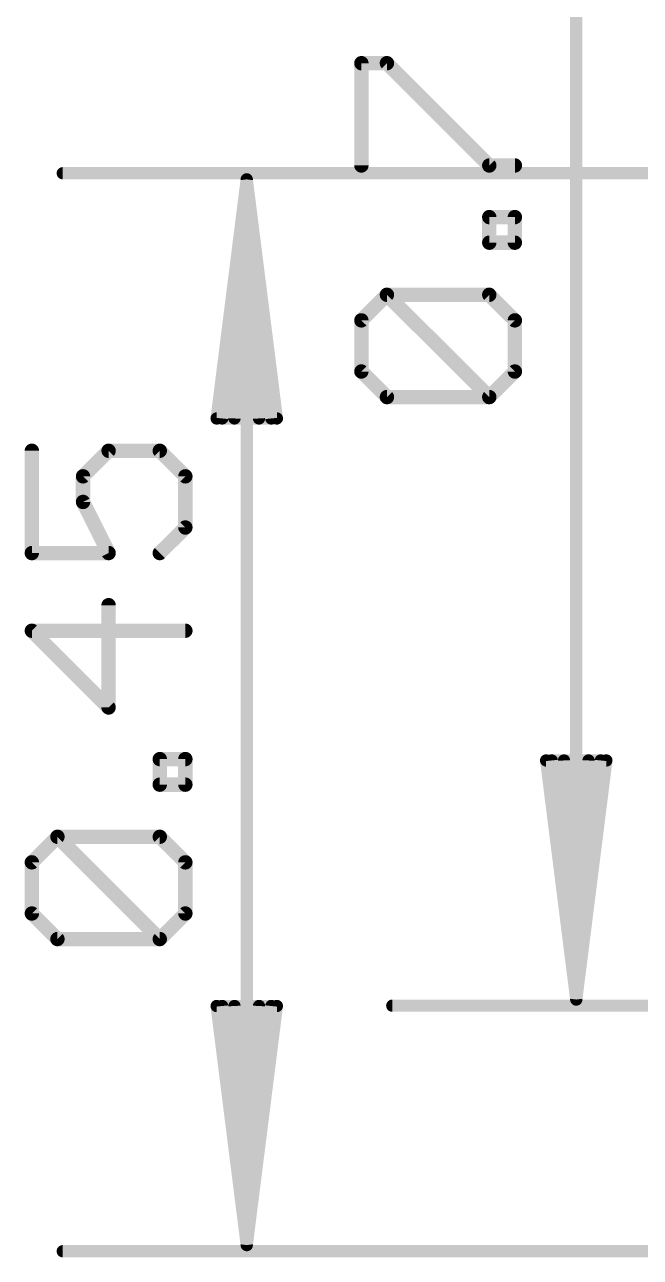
# Model space of a CAD drawing. Extents: x -6.8 to 60.3, y -8.9 to 34.9.
# Drawn here: x -6.8 to -0.27, y -0.07 to 13.01 of the extents above; entities that cross this region are included whole.
import ezdxf

# ---------------------------------------------------------------- set-up
doc = ezdxf.new("R2010")
doc.units = 0
doc.layers.add('47', color=253, linetype='CONTINUOUS')

msp = doc.modelspace()

# ---------------------------------------------------------------- linework, layer by layer
at = {"layer": '47'}
for points, const_width in [([(-0.9525, 2.6685), (-0.9525, 20.255)], 0.13), ([(-3.2302, 11.5123), (-3.2302, 12.597)], 0.1524), ([(-3.2302, 12.597), (-2.959, 12.597)], 0.1524), ([(-2.959, 12.597), (-1.8744, 11.5123)], 0.1524), ([(-1.8744, 11.5123), (-1.6032, 11.5123)], 0.1524), ([(4.445, 11.43), (-6.395, 11.43)], 0.13), ([(-4.445, 11.365), (-4.7642, 8.83)], 0.13), ([(-4.445, 11.365), (-4.705, 8.83)], 0.13), ([(-4.445, 11.365), (-4.575, 8.83)], 0.13), ([(-4.445, 0.065), (-4.445, 11.365)], 0.13), ([(-4.1258, 8.83), (-4.445, 11.365)], 0.13), ([(-4.315, 8.83), (-4.445, 11.365)], 0.13), ([(-4.185, 8.83), (-4.445, 11.365)], 0.13), ([(-1.8744, 10.6937), (-1.8744, 10.9649)], 0.1524), ([(-1.8744, 10.9649), (-1.6032, 10.9649)], 0.1524), ([(-1.6032, 10.9649), (-1.6032, 10.6937)], 0.1524), ([(-1.6032, 10.6937), (-1.8744, 10.6937)], 0.1524), ([(-3.2302, 9.8701), (-2.959, 10.1412)], 0.1524), ([(-2.959, 10.1412), (-1.8744, 10.1412)], 0.1524), ([(-1.8744, 9.0566), (-2.959, 10.1412)], 0.1524), ([(-1.8744, 10.1412), (-1.6032, 9.8701)], 0.1524), ([(-3.2302, 9.3277), (-3.2302, 9.8701)], 0.1524), ([(-1.6032, 9.8701), (-1.6032, 9.3277)], 0.1524), ([(-2.959, 9.0566), (-3.2302, 9.3277)], 0.1524), ([(-1.6032, 9.3277), (-1.8744, 9.0566)], 0.1524), ([(-1.8744, 9.0566), (-2.959, 9.0566)], 0.1524), ([(-4.7642, 8.83), (-4.1258, 8.83)], 0.13), ([(-6.7227, 8.4874), (-6.7227, 7.4027)], 0.1524), ([(-6.1804, 8.2162), (-5.9092, 8.4874)], 0.1524), ([(-5.9092, 8.4874), (-5.3669, 8.4874)], 0.1524), ([(-5.3669, 8.4874), (-5.0957, 8.2162)], 0.1524), ([(-6.1804, 7.945), (-6.1804, 8.2162)], 0.1524), ([(-5.0957, 8.2162), (-5.0957, 7.6739)], 0.1524), ([(-5.9092, 7.4027), (-6.1804, 7.945)], 0.1524), ([(-5.0957, 7.6739), (-5.3669, 7.4027)], 0.1524), ([(-6.7227, 7.4027), (-5.9092, 7.4027)], 0.1524), ([(-5.9092, 5.7655), (-5.9092, 6.8502)], 0.1524), ([(-5.0957, 6.579), (-6.7227, 6.579)], 0.1524), ([(-6.7227, 6.579), (-5.9092, 5.7655)], 0.1524), ([(-5.3669, 4.947), (-5.3669, 5.2181)], 0.1524), ([(-5.3669, 5.2181), (-5.0957, 5.2181)], 0.1524), ([(-5.0957, 5.2181), (-5.0957, 4.947)], 0.1524), ([(-0.9525, 2.6685), (-1.2717, 5.2035)], 0.13), ([(-1.2717, 5.2035), (-0.6333, 5.2035)], 0.13), ([(-0.9525, 2.6685), (-1.2125, 5.2035)], 0.13), ([(-0.9525, 2.6685), (-1.0825, 5.2035)], 0.13), ([(-0.6333, 5.2035), (-0.9525, 2.6685)], 0.13), ([(-0.8225, 5.2035), (-0.9525, 2.6685)], 0.13), ([(-0.6925, 5.2035), (-0.9525, 2.6685)], 0.13), ([(-5.0957, 4.947), (-5.3669, 4.947)], 0.1524), ([(-6.7227, 4.1233), (-6.4515, 4.3945)], 0.1524), ([(-6.4515, 4.3945), (-5.3669, 4.3945)], 0.1524), ([(-5.3669, 3.3098), (-6.4515, 4.3945)], 0.1524), ([(-5.3669, 4.3945), (-5.0957, 4.1233)], 0.1524), ([(-6.7227, 3.581), (-6.7227, 4.1233)], 0.1524), ([(-5.0957, 4.1233), (-5.0957, 3.581)], 0.1524), ([(-6.4515, 3.3098), (-6.7227, 3.581)], 0.1524), ([(-5.0957, 3.581), (-5.3669, 3.3098)], 0.1524), ([(-5.3669, 3.3098), (-6.4515, 3.3098)], 0.1524), ([(-4.445, 0.065), (-4.7642, 2.6)], 0.13), ([(-4.7642, 2.6), (-4.1258, 2.6)], 0.13), ([(-4.445, 0.065), (-4.705, 2.6)], 0.13), ([(-4.445, 0.065), (-4.575, 2.6)], 0.13), ([(-4.1258, 2.6), (-4.445, 0.065)], 0.13), ([(-4.315, 2.6), (-4.445, 0.065)], 0.13), ([(-4.185, 2.6), (-4.445, 0.065)], 0.13), ([(2.6035, 2.6035), (-2.9025, 2.6035)], 0.13), ([(3.81, 0), (-6.395, 0)], 0.13)]:
    msp.add_lwpolyline(points, dxfattribs=dict(at, const_width=const_width))
for points, const_width in [([(-3.1921, 12.597, 1), (-3.2683, 12.597)], 0.0762), ([(-3.2302, 12.6351, 1), (-3.2302, 12.5589)], 0.0762), ([(-2.9321, 12.6239, 1), (-2.986, 12.57)], 0.0762), ([(-2.959, 12.5589, 1), (-2.959, 12.6351)], 0.0762), ([(-3.2683, 11.5123, 1), (-3.1921, 11.5123)], 0.0762), ([(-1.8744, 11.5504, 1), (-1.8744, 11.4742)], 0.0762), ([(-1.9013, 11.4854, 1), (-1.8474, 11.5392)], 0.0762), ([(-1.6032, 11.4742, 1), (-1.6032, 11.5504)], 0.0762), ([(-6.395, 11.4625, 1), (-6.395, 11.3975)], 0.065), ([(-4.4125, 11.365, 1), (-4.4775, 11.365)], 0.065), ([(-4.4128, 11.3691, 1), (-4.4772, 11.3609)], 0.065), ([(-4.4125, 11.3633, 1), (-4.4775, 11.3667)], 0.065), ([(-4.4125, 11.3667, 1), (-4.4775, 11.3633)], 0.065), ([(-4.4127, 11.3683, 1), (-4.4773, 11.3617)], 0.065), ([(-4.4127, 11.3617, 1), (-4.4773, 11.3683)], 0.065), ([(-4.4128, 11.3609, 1), (-4.4772, 11.3691)], 0.065), ([(-1.8363, 10.9649, 1), (-1.9125, 10.9649)], 0.0762), ([(-1.8744, 11.003, 1), (-1.8744, 10.9268)], 0.0762), ([(-1.5651, 10.9649, 1), (-1.6413, 10.9649)], 0.0762), ([(-1.6032, 10.9268, 1), (-1.6032, 11.003)], 0.0762), ([(-1.8744, 10.7318, 1), (-1.8744, 10.6556)], 0.0762), ([(-1.9125, 10.6937, 1), (-1.8363, 10.6937)], 0.0762), ([(-1.6413, 10.6937, 1), (-1.5651, 10.6937)], 0.0762), ([(-1.6032, 10.6556, 1), (-1.6032, 10.7318)], 0.0762), ([(-2.9321, 10.1682, 1), (-2.986, 10.1143)], 0.0762), ([(-2.959, 10.1793, 1), (-2.959, 10.1031)], 0.0762), ([(-2.9321, 10.1143, 1), (-2.986, 10.1682)], 0.0762), ([(-1.8474, 10.1682, 1), (-1.9013, 10.1143)], 0.0762), ([(-1.8744, 10.1031, 1), (-1.8744, 10.1793)], 0.0762), ([(-3.1921, 9.8701, 1), (-3.2683, 9.8701)], 0.0762), ([(-3.2571, 9.897, 1), (-3.2032, 9.8431)], 0.0762), ([(-1.5651, 9.8701, 1), (-1.6413, 9.8701)], 0.0762), ([(-1.6301, 9.8431, 1), (-1.5763, 9.897)], 0.0762), ([(-3.2032, 9.3547, 1), (-3.2571, 9.3008)], 0.0762), ([(-3.2683, 9.3277, 1), (-3.1921, 9.3277)], 0.0762), ([(-1.6413, 9.3277, 1), (-1.5651, 9.3277)], 0.0762), ([(-1.5763, 9.3008, 1), (-1.6301, 9.3547)], 0.0762), ([(-2.959, 9.0947, 1), (-2.959, 9.0185)], 0.0762), ([(-2.986, 9.0296, 1), (-2.9321, 9.0835)], 0.0762), ([(-1.9013, 9.0835, 1), (-1.8474, 9.0296)], 0.0762), ([(-1.9013, 9.0296, 1), (-1.8474, 9.0835)], 0.0762), ([(-1.8744, 9.0185, 1), (-1.8744, 9.0947)], 0.0762), ([(-4.7642, 8.8625, 1), (-4.7642, 8.7975)], 0.065), ([(-4.1258, 8.7975, 1), (-4.1258, 8.8625)], 0.065), ([(-4.7965, 8.8341, 1), (-4.732, 8.8259)], 0.065), ([(-4.7373, 8.8333, 1), (-4.6727, 8.8267)], 0.065), ([(-4.6075, 8.8317, 1), (-4.5425, 8.8283)], 0.065), ([(-4.3475, 8.8283, 1), (-4.2825, 8.8317)], 0.065), ([(-4.2173, 8.8267, 1), (-4.1527, 8.8333)], 0.065), ([(-4.158, 8.8259, 1), (-4.0935, 8.8341)], 0.065), ([(-6.6846, 8.4874, 1), (-6.7608, 8.4874)], 0.0762), ([(-5.9092, 8.5255, 1), (-5.9092, 8.4493)], 0.0762), ([(-5.8823, 8.4604, 1), (-5.9361, 8.5143)], 0.0762), ([(-5.3399, 8.5143, 1), (-5.3938, 8.4604)], 0.0762), ([(-5.3669, 8.4493, 1), (-5.3669, 8.5255)], 0.0762), ([(-6.1423, 8.2162, 1), (-6.2185, 8.2162)], 0.0762), ([(-6.2073, 8.2431, 1), (-6.1534, 8.1893)], 0.0762), ([(-5.0576, 8.2162, 1), (-5.1338, 8.2162)], 0.0762), ([(-5.1226, 8.1893, 1), (-5.0688, 8.2431)], 0.0762), ([(-6.2185, 7.945, 1), (-6.1423, 7.945)], 0.0762), ([(-6.1463, 7.9621, 1), (-6.2144, 7.928)], 0.0762), ([(-5.1338, 7.6739, 1), (-5.0576, 7.6739)], 0.0762), ([(-5.0688, 7.6469, 1), (-5.1226, 7.7008)], 0.0762), ([(-6.7227, 7.4408, 1), (-6.7227, 7.3646)], 0.0762), ([(-5.9433, 7.3857, 1), (-5.8751, 7.4197)], 0.0762), ([(-5.9092, 7.3646, 1), (-5.9092, 7.4408)], 0.0762), ([(-5.3938, 7.4296, 1), (-5.3399, 7.3758)], 0.0762), ([(-6.7608, 7.4027, 1), (-6.6846, 7.4027)], 0.0762), ([(-5.8711, 6.8502, 1), (-5.9473, 6.8502)], 0.0762), ([(-6.6957, 6.606, 1), (-6.7496, 6.5521)], 0.0762), ([(-6.7227, 6.6171, 1), (-6.7227, 6.5409)], 0.0762), ([(-5.0957, 6.5409, 1), (-5.0957, 6.6171)], 0.0762), ([(-5.9473, 5.7655, 1), (-5.8711, 5.7655)], 0.0762), ([(-5.9361, 5.7386, 1), (-5.8823, 5.7925)], 0.0762), ([(-5.3288, 5.2181, 1), (-5.405, 5.2181)], 0.0762), ([(-5.3669, 5.2562, 1), (-5.3669, 5.18)], 0.0762), ([(-5.0576, 5.2181, 1), (-5.1338, 5.2181)], 0.0762), ([(-5.0957, 5.18, 1), (-5.0957, 5.2562)], 0.0762), ([(-1.2395, 5.2076, 1), (-1.304, 5.1994)], 0.065), ([(-1.2717, 5.236, 1), (-1.2717, 5.171)], 0.065), ([(-1.1802, 5.2068, 1), (-1.2448, 5.2002)], 0.065), ([(-1.05, 5.2052, 1), (-1.115, 5.2018)], 0.065), ([(-0.79, 5.2018, 1), (-0.855, 5.2052)], 0.065), ([(-0.6602, 5.2002, 1), (-0.7248, 5.2068)], 0.065), ([(-0.601, 5.1994, 1), (-0.6655, 5.2076)], 0.065), ([(-0.6333, 5.171, 1), (-0.6333, 5.236)], 0.065), ([(-5.3669, 4.9851, 1), (-5.3669, 4.9089)], 0.0762), ([(-5.405, 4.947, 1), (-5.3288, 4.947)], 0.0762), ([(-5.1338, 4.947, 1), (-5.0576, 4.947)], 0.0762), ([(-5.0957, 4.9089, 1), (-5.0957, 4.9851)], 0.0762), ([(-6.4246, 4.4214, 1), (-6.4785, 4.3675)], 0.0762), ([(-6.4515, 4.4326, 1), (-6.4515, 4.3564)], 0.0762), ([(-6.4246, 4.3675, 1), (-6.4785, 4.4214)], 0.0762), ([(-5.3399, 4.4214, 1), (-5.3938, 4.3675)], 0.0762), ([(-5.3669, 4.3564, 1), (-5.3669, 4.4326)], 0.0762), ([(-6.6846, 4.1233, 1), (-6.7608, 4.1233)], 0.0762), ([(-6.7496, 4.1502, 1), (-6.6957, 4.0964)], 0.0762), ([(-5.0576, 4.1233, 1), (-5.1338, 4.1233)], 0.0762), ([(-5.1226, 4.0964, 1), (-5.0688, 4.1502)], 0.0762), ([(-6.6957, 3.6079, 1), (-6.7496, 3.554)], 0.0762), ([(-6.7608, 3.581, 1), (-6.6846, 3.581)], 0.0762), ([(-5.1338, 3.581, 1), (-5.0576, 3.581)], 0.0762), ([(-5.0688, 3.554, 1), (-5.1226, 3.6079)], 0.0762), ([(-6.4515, 3.3479, 1), (-6.4515, 3.2717)], 0.0762), ([(-6.4785, 3.2829, 1), (-6.4246, 3.3368)], 0.0762), ([(-5.3938, 3.3368, 1), (-5.3399, 3.2829)], 0.0762), ([(-5.3938, 3.2829, 1), (-5.3399, 3.3368)], 0.0762), ([(-5.3669, 3.2717, 1), (-5.3669, 3.3479)], 0.0762), ([(-4.732, 2.6041, 1), (-4.7965, 2.5959)], 0.065), ([(-4.7642, 2.6325, 1), (-4.7642, 2.5675)], 0.065), ([(-4.6727, 2.6033, 1), (-4.7373, 2.5967)], 0.065), ([(-4.5425, 2.6017, 1), (-4.6075, 2.5983)], 0.065), ([(-4.2825, 2.5983, 1), (-4.3475, 2.6017)], 0.065), ([(-4.1527, 2.5967, 1), (-4.2173, 2.6033)], 0.065), ([(-4.0935, 2.5959, 1), (-4.158, 2.6041)], 0.065), ([(-4.1258, 2.5675, 1), (-4.1258, 2.6325)], 0.065), ([(-2.9025, 2.636, 1), (-2.9025, 2.571)], 0.065), ([(-0.9847, 2.6726, 1), (-0.9203, 2.6644)], 0.065), ([(-0.9848, 2.6718, 1), (-0.9202, 2.6652)], 0.065), ([(-0.985, 2.6668, 1), (-0.92, 2.6702)], 0.065), ([(-0.985, 2.6702, 1), (-0.92, 2.6668)], 0.065), ([(-0.985, 2.6685, 1), (-0.92, 2.6685)], 0.065), ([(-0.9848, 2.6652, 1), (-0.9202, 2.6718)], 0.065), ([(-0.9847, 2.6644, 1), (-0.9203, 2.6726)], 0.065), ([(-6.395, 0.0325, 1), (-6.395, -0.0325)], 0.065), ([(-4.4772, 0.0691, 1), (-4.4128, 0.0609)], 0.065), ([(-4.4773, 0.0683, 1), (-4.4127, 0.0617)], 0.065), ([(-4.4775, 0.0633, 1), (-4.4125, 0.0667)], 0.065), ([(-4.4775, 0.0667, 1), (-4.4125, 0.0633)], 0.065), ([(-4.4775, 0.065, 1), (-4.4125, 0.065)], 0.065), ([(-4.4773, 0.0617, 1), (-4.4127, 0.0683)], 0.065), ([(-4.4772, 0.0609, 1), (-4.4128, 0.0691)], 0.065)]:
    msp.add_lwpolyline(points, format="xyb", dxfattribs=dict(at, const_width=const_width))

doc.saveas('drawing.dxf')
